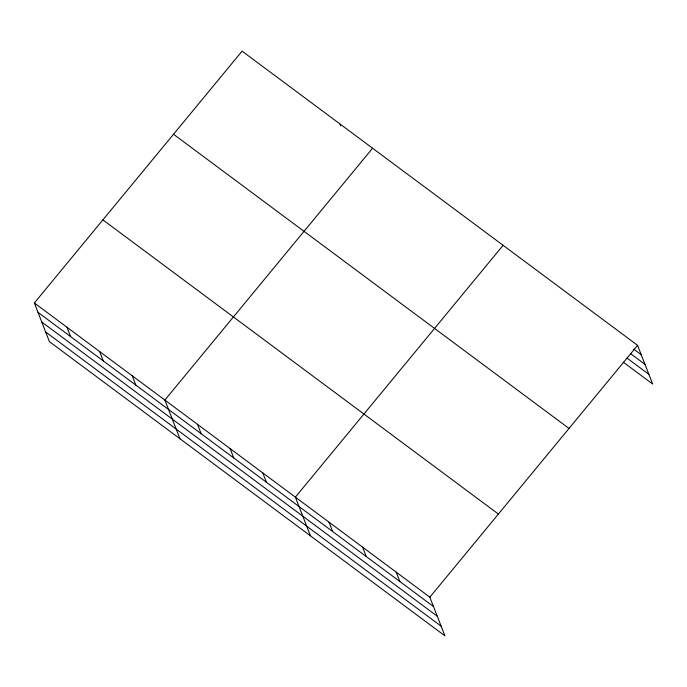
<?xml version="1.0" encoding="UTF-8"?>
<svg xmlns="http://www.w3.org/2000/svg" width="687" height="687" viewBox="0 0 687 687"><rect width="100%" height="100%" fill="white"/><g stroke="black" fill="none" stroke-linecap="round" stroke-linejoin="round"><path stroke-width="1.03" d="M34.35 302.976L429.847 597.175L444.927 635.861L49.43 341.662L34.35 302.976L242.073 51.139L637.57 345.338L652.65 384.024L623.238 362.143M372.586 148.229L164.863 400.066L179.951 438.753M503.099 245.311L295.376 497.148L310.464 535.834M429.847 597.175L637.57 345.338M633.654 349.073L641.22 354.698M630.7 353.745L644.99 364.376M627.025 358.09L648.88 374.346M173.519 134.248L569.016 428.439M102.895 219.874L498.393 514.065M38 312.345L433.497 606.535M41.778 322.023L437.267 616.213M45.66 331.993L441.157 626.183M339.953 123.952L340.683 125.824M396.227 572.168L399.877 581.528M362.616 547.161L366.265 556.522M328.996 522.154L332.645 531.515M262.752 472.871L266.401 482.24M230.119 448.602L233.769 457.971M197.495 424.334L201.145 433.703M132.239 375.789L135.889 385.158M99.606 351.521L103.256 360.89M66.983 327.252L70.632 336.613"/></g></svg>
